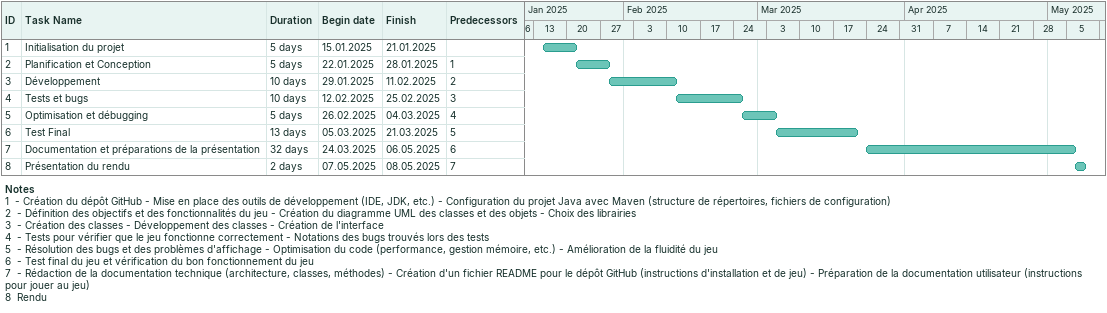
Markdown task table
| ID | Task | Duration | Start | Finish | Predecessors |
|---|---|---|---|---|---|
| 1 | Initialisation du projet | 5d | 2025-01-15 | 2025-01-21 |  |
| 2 | Planification et Conception | 5d | 2025-01-22 | 2025-01-28 | 1 |
| 3 | Développement | 10d | 2025-01-29 | 2025-02-11 | 2 |
| 4 | Tests et bugs | 10d | 2025-02-12 | 2025-02-25 | 3 |
| 5 | Optimisation et débugging | 5d | 2025-02-26 | 2025-03-04 | 4 |
| 6 | Test Final | 13d | 2025-03-05 | 2025-03-21 | 5 |
| 7 | Documentation et préparations de la présentation | 32d | 2025-03-24 | 2025-05-06 | 6 |
| 8 | Présentation du rendu | 2d | 2025-05-07 | 2025-05-08 | 7 |

Notes
- 1: - Création du dépôt GitHub - Mise en place des outils de développement (IDE, JDK, etc.) - Configuration du projet Java avec Maven (structure de répertoires, fichiers de configuration)
- 2: - Définition des objectifs et des fonctionnalités du jeu - Création du diagramme UML des classes et des objets - Choix des librairies
- 3: - Création des classes - Développement des classes - Création de l'interface
- 4: - Tests pour vérifier que le jeu fonctionne correctement - Notations des bugs trouvés lors des tests
- 5: - Résolution des bugs et des problèmes d'affichage - Optimisation du code (performance, gestion mémoire, etc.) - Amélioration de la fluidité du jeu
- 6: - Test final du jeu et vérification du bon fonctionnement du jeu
- 7: - Rédaction de la documentation technique (architecture, classes, méthodes) - Création d'un fichier README pour le dépôt GitHub (instructions d'installation et de jeu) - Préparation de la documentation utilisateur (instructions pour jouer au jeu)
- 8: Rendu
